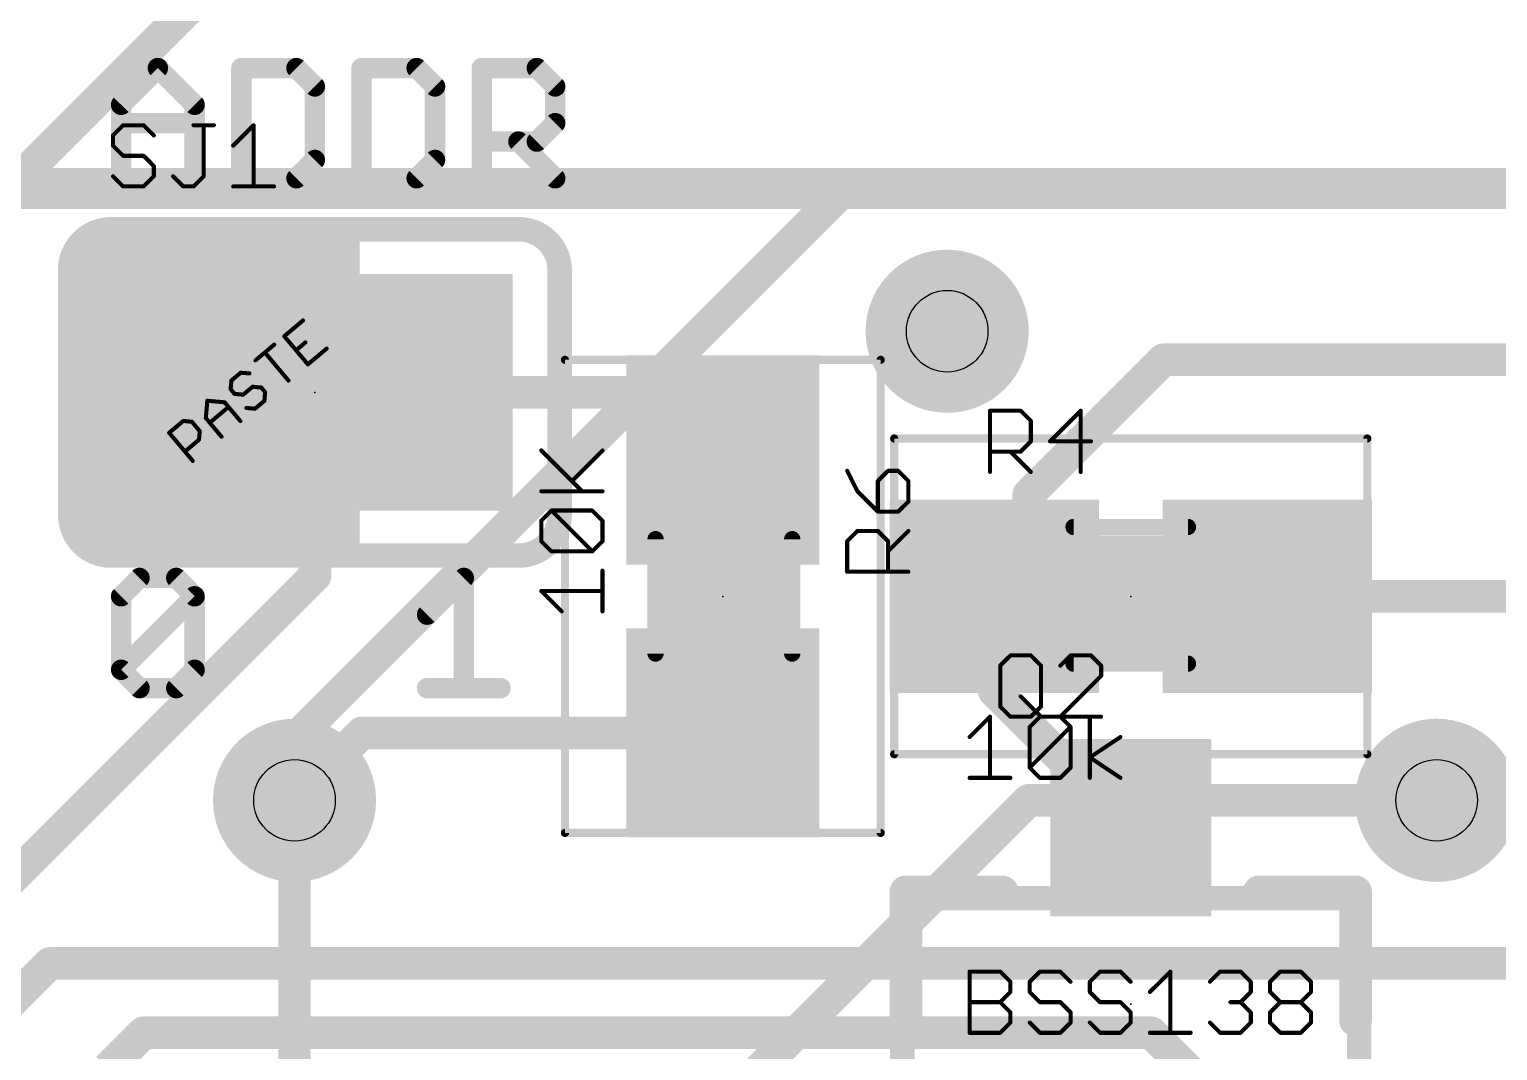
# Model space of a CAD drawing. Extents: x -25 to 82, y -26 to 60.
# Drawn here: x 31.88 to 41.02, y 6.06 to 12.42 of the extents above; entities that cross this region are included whole.
import ezdxf

# ---------------------------------------------------------------- set-up
doc = ezdxf.new("R2010")
doc.units = 0
for name, color, linetype in [('1', 12, 'CONTINUOUS'), ('16', 132, 'CONTINUOUS'), ('18', 110, 'CONTINUOUS'), ('21', 53, 'CONTINUOUS'), ('23', 53, 'CONTINUOUS'), ('25', 253, 'CONTINUOUS'), ('27', 253, 'CONTINUOUS'), ('29', 253, 'CONTINUOUS'), ('31', 253, 'CONTINUOUS'), ('35', 253, 'CONTINUOUS'), ('39', 12, 'CONTINUOUS'), ('44', 253, 'CONTINUOUS'), ('51', 53, 'CONTINUOUS')]:
    doc.layers.add(name, color=color, linetype=linetype)

# ---------------------------------------------------------------- blocks, each defined once
blk = doc.blocks.new('RECT')
blk.add_solid([(-0.5, -0.5), (0.5, -0.5), (-0.5, 0.5), (0.5, 0.5)])
blk = doc.blocks.new('ROUNDV')
at = {"const_width": 0.5}
blk.add_lwpolyline([(0, -0.25, 1), (0, 0.25, 1), (0, -0.25)], format="xyb", dxfattribs=at)

msp = doc.modelspace()

# ---------------------------------------------------------------- linework, layer by layer
at = {"layer": '1'}
for points, const_width in [([(31.115, 10.795), (36.83, 16.51)], 0.2032), ([(53.34, 11.43), (0, 11.43)], 0.254), ([(38.1, 9.525), (38.9382, 10.3632)], 0.2032), ([(42.1386, 10.3632), (38.9382, 10.3632)], 0.2032), ([(32.8422, 10.16), (33.655, 10.16)], 0.2032), ([(33.655, 9.017), (33.655, 10.16)], 0.2032), ([(34.4678, 10.16), (35.775, 10.16)], 0.2032), ([(35.775, 10.16), (36.195, 9.74)], 0.2032), ([(38.1, 9.105), (38.1, 9.525)], 0.2032), ([(38.1, 9.105), (37.885, 8.89)], 0.2032), ([(31.388, 6.75), (33.655, 9.017)], 0.2032), ([(37.885, 8.89), (37.885, 8.3)], 0.2032), ([(39.585, 8.89), (41.695, 8.89)], 0.2032), ([(37.885, 8.3), (38.735, 7.45)], 0.2032), ([(33.948, 8.04), (33.528, 7.62)], 0.2032), ([(36.195, 8.04), (33.948, 8.04)], 0.2032), ([(38.905, 7.62), (38.735, 7.45)], 0.2032), ([(40.64, 7.62), (38.905, 7.62)], 0.2032), ([(31.75, 6.35), (32.004, 6.604)], 0.2032), ([(32.004, 6.604), (42.241, 6.604)], 0.2032), ([(32.366, 5.95), (32.5882, 6.1722)], 0.2032), ([(32.5882, 6.1722), (38.8628, 6.1722)], 0.2032), ([(38.8628, 6.1722), (39.685, 5.35)], 0.2032)]:
    msp.add_lwpolyline(points, dxfattribs=dict(at, const_width=const_width))
at = {"layer": '1', "const_width": 0.1016}
for points in [[(38.9382, 10.414, 1), (38.9382, 10.3124)], [(38.9741, 10.3273, 1), (38.9023, 10.3991)], [(32.8422, 10.2108, 1), (32.8422, 10.1092)], [(33.7058, 10.16, 1), (33.6042, 10.16)], [(33.655, 10.1092, 1), (33.655, 10.2108)], [(34.4678, 10.2108, 1), (34.4678, 10.1092)], [(35.8109, 10.1959, 1), (35.7391, 10.1241)], [(35.775, 10.1092, 1), (35.775, 10.2108)], [(36.1591, 9.7041, 1), (36.2309, 9.7759)], [(38.1508, 9.525, 1), (38.0492, 9.525)], [(38.0641, 9.5609, 1), (38.1359, 9.4891)], [(38.0492, 9.105, 1), (38.1508, 9.105)], [(38.1359, 9.0691, 1), (38.0641, 9.1409)], [(33.6042, 9.017, 1), (33.7058, 9.017)], [(33.6909, 8.9811, 1), (33.6191, 9.0529)], [(37.9358, 8.89, 1), (37.8342, 8.89)], [(37.8491, 8.9259, 1), (37.9209, 8.8541)], [(39.585, 8.9408, 1), (39.585, 8.8392)], [(37.9209, 8.3359, 1), (37.8491, 8.2641)], [(37.8342, 8.3, 1), (37.9358, 8.3)], [(33.948, 8.0908, 1), (33.948, 7.9892)], [(33.9839, 8.0041, 1), (33.9121, 8.0759)], [(36.195, 7.9892, 1), (36.195, 8.0908)], [(33.4921, 7.6559, 1), (33.5639, 7.5841)], [(38.905, 7.6708, 1), (38.905, 7.5692)], [(38.9409, 7.5841, 1), (38.8691, 7.6559)], [(40.64, 7.5692, 1), (40.64, 7.6708)], [(38.6991, 7.4859, 1), (38.7709, 7.4141)], [(38.6991, 7.4141, 1), (38.7709, 7.4859)], [(32.004, 6.6548, 1), (32.004, 6.5532)], [(32.0399, 6.5681, 1), (31.9681, 6.6399)], [(32.5882, 6.223, 1), (32.5882, 6.1214)], [(32.6241, 6.1363, 1), (32.5523, 6.2081)], [(38.8987, 6.2081, 1), (38.8269, 6.1363)], [(38.8628, 6.1214, 1), (38.8628, 6.223)]]:
    msp.add_lwpolyline(points, format="xyb", dxfattribs=at)
at = {"layer": '16'}
for points, const_width in [([(53.34, 11.43), (0, 11.43)], 0.254), ([(33.528, 8.001), (36.957, 11.43)], 0.2032), ([(36.957, 11.43), (45.72, 11.43)], 0.2032), ([(33.528, 7.62), (33.528, 8.001)], 0.2032), ([(38.1, 7.62), (33.02, 2.54)], 0.2032), ([(33.528, 5.08), (33.528, 7.62)], 0.2032), ([(40.64, 7.62), (38.1, 7.62)], 0.2032)]:
    msp.add_lwpolyline(points, dxfattribs=dict(at, const_width=const_width))
at = {"layer": '16', "const_width": 0.1016}
for points in [[(36.957, 11.4808, 1), (36.957, 11.3792)], [(36.9929, 11.3941, 1), (36.9211, 11.4659)], [(33.5788, 8.001, 1), (33.4772, 8.001)], [(33.4921, 8.0369, 1), (33.5639, 7.9651)], [(33.5788, 7.62, 1), (33.4772, 7.62)], [(38.1, 7.6708, 1), (38.1, 7.5692)], [(38.1359, 7.5841, 1), (38.0641, 7.6559)], [(40.64, 7.5692, 1), (40.64, 7.6708)], [(33.4772, 7.62, 1), (33.5788, 7.62)]]:
    msp.add_lwpolyline(points, format="xyb", dxfattribs=at)
at = {"layer": '21'}
for points, const_width in [([(32.4485, 11.9511), (32.6773, 12.1799)], 0.127), ([(32.6773, 12.1799), (32.9061, 11.9511)], 0.127), ([(33.1969, 12.1799), (33.1969, 11.4935)], 0.127), ([(33.5401, 12.1799), (33.1969, 12.1799)], 0.127), ([(33.6545, 12.0655), (33.5401, 12.1799)], 0.127), ([(33.9453, 12.1799), (33.9453, 11.4935)], 0.127), ([(34.2885, 12.1799), (33.9453, 12.1799)], 0.127), ([(34.4029, 12.0655), (34.2885, 12.1799)], 0.127), ([(34.6937, 11.4935), (34.6937, 12.1799)], 0.127), ([(34.6937, 12.1799), (35.0369, 12.1799)], 0.127), ([(35.0369, 12.1799), (35.1513, 12.0655)], 0.127), ([(33.6545, 11.6079), (33.6545, 12.0655)], 0.127), ([(34.4029, 11.6079), (34.4029, 12.0655)], 0.127), ([(35.1513, 12.0655), (35.1513, 11.8367)], 0.127), ([(32.4485, 11.4935), (32.4485, 11.9511)], 0.127), ([(32.9061, 11.9511), (32.9061, 11.4935)], 0.127), ([(32.4485, 11.8367), (32.9061, 11.8367)], 0.127), ([(35.1513, 11.8367), (35.0369, 11.7223)], 0.127), ([(35.0369, 11.7223), (34.6937, 11.7223)], 0.127), ([(34.9225, 11.7223), (35.1513, 11.4935)], 0.127), ([(33.5401, 11.4935), (33.6545, 11.6079)], 0.127), ([(34.2885, 11.4935), (34.4029, 11.6079)], 0.127), ([(33.1969, 11.4935), (33.5401, 11.4935)], 0.127), ([(33.9453, 11.4935), (34.2885, 11.4935)], 0.127), ([(32.385, 11.176), (34.925, 11.176)], 0.1524), ([(32.131, 9.398), (32.131, 10.922)], 0.1524), ([(35.179, 9.398), (35.179, 10.922)], 0.1524), ([(34.925, 9.144), (32.385, 9.144)], 0.1524), ([(32.4485, 8.8905), (32.5629, 9.0049)], 0.127), ([(32.5629, 9.0049), (32.7917, 9.0049)], 0.127), ([(32.7917, 9.0049), (32.9061, 8.8905)], 0.127), ([(34.3535, 8.7761), (34.5823, 9.0049)], 0.127), ([(34.5823, 9.0049), (34.5823, 8.3185)], 0.127), ([(32.4485, 8.4329), (32.4485, 8.8905)], 0.127), ([(32.4485, 8.4329), (32.9061, 8.8905)], 0.127), ([(32.9061, 8.8905), (32.9061, 8.4329)], 0.127), ([(32.5629, 8.3185), (32.4485, 8.4329)], 0.127), ([(32.9061, 8.4329), (32.7917, 8.3185)], 0.127), ([(32.7917, 8.3185), (32.5629, 8.3185)], 0.127), ([(34.3535, 8.3185), (34.8111, 8.3185)], 0.127), ([(37.935, 7.05), (37.335, 7.05)], 0.2032), ([(37.335, 7.05), (37.335, 6.25)], 0.2032), ([(39.535, 7.05), (40.135, 7.05)], 0.2032), ([(40.135, 7.05), (40.135, 6.25)], 0.2032)]:
    msp.add_lwpolyline(points, dxfattribs=dict(at, const_width=const_width))
for points, const_width in [([(32.6997, 12.2023, 1), (32.6548, 12.1574)], 0.0635), ([(32.6997, 12.1574, 1), (32.6548, 12.2023)], 0.0635), ([(33.2287, 12.1799, 1), (33.1652, 12.1799)], 0.0635), ([(33.1969, 12.2116, 1), (33.1969, 12.1481)], 0.0635), ([(33.5626, 12.2023, 1), (33.5177, 12.1574)], 0.0635), ([(33.5401, 12.1481, 1), (33.5401, 12.2116)], 0.0635), ([(33.9453, 12.2116, 1), (33.9453, 12.1481)], 0.0635), ([(33.9771, 12.1799, 1), (33.9136, 12.1799)], 0.0635), ([(34.311, 12.2023, 1), (34.2661, 12.1574)], 0.0635), ([(34.2885, 12.1481, 1), (34.2885, 12.2116)], 0.0635), ([(34.7255, 12.1799, 1), (34.662, 12.1799)], 0.0635), ([(34.6937, 12.2116, 1), (34.6937, 12.1481)], 0.0635), ([(35.0594, 12.2023, 1), (35.0145, 12.1574)], 0.0635), ([(35.0369, 12.1481, 1), (35.0369, 12.2116)], 0.0635), ([(33.6863, 12.0655, 1), (33.6228, 12.0655)], 0.0635), ([(33.6321, 12.043, 1), (33.677, 12.0879)], 0.0635), ([(34.4347, 12.0655, 1), (34.3712, 12.0655)], 0.0635), ([(34.3805, 12.043, 1), (34.4254, 12.0879)], 0.0635), ([(35.1831, 12.0655, 1), (35.1196, 12.0655)], 0.0635), ([(35.1289, 12.043, 1), (35.1738, 12.0879)], 0.0635), ([(32.4803, 11.9511, 1), (32.4168, 11.9511)], 0.0635), ([(32.426, 11.9735, 1), (32.471, 11.9286)], 0.0635), ([(32.9378, 11.9511, 1), (32.8743, 11.9511)], 0.0635), ([(32.8836, 11.9286, 1), (32.9285, 11.9735)], 0.0635), ([(32.4485, 11.8684, 1), (32.4485, 11.8049)], 0.0635), ([(32.9061, 11.8049, 1), (32.9061, 11.8684)], 0.0635), ([(35.1738, 11.8142, 1), (35.1289, 11.8591)], 0.0635), ([(35.1196, 11.8367, 1), (35.1831, 11.8367)], 0.0635), ([(34.6937, 11.754, 1), (34.6937, 11.6905)], 0.0635), ([(34.945, 11.7447, 1), (34.9001, 11.6998)], 0.0635), ([(35.0145, 11.7447, 1), (35.0594, 11.6998)], 0.0635), ([(35.0369, 11.6905, 1), (35.0369, 11.754)], 0.0635), ([(33.6228, 11.6079, 1), (33.6863, 11.6079)], 0.0635), ([(33.677, 11.5854, 1), (33.6321, 11.6303)], 0.0635), ([(34.3712, 11.6079, 1), (34.4347, 11.6079)], 0.0635), ([(34.4254, 11.5854, 1), (34.3805, 11.6303)], 0.0635), ([(32.4168, 11.4935, 1), (32.4803, 11.4935)], 0.0635), ([(32.8743, 11.4935, 1), (32.9378, 11.4935)], 0.0635), ([(33.1969, 11.5253, 1), (33.1969, 11.4618)], 0.0635), ([(33.1652, 11.4935, 1), (33.2287, 11.4935)], 0.0635), ([(33.5177, 11.516, 1), (33.5626, 11.471)], 0.0635), ([(33.5401, 11.4618, 1), (33.5401, 11.5253)], 0.0635), ([(33.9453, 11.5253, 1), (33.9453, 11.4618)], 0.0635), ([(33.9136, 11.4935, 1), (33.9771, 11.4935)], 0.0635), ([(34.2661, 11.516, 1), (34.311, 11.471)], 0.0635), ([(34.2885, 11.4618, 1), (34.2885, 11.5253)], 0.0635), ([(34.662, 11.4935, 1), (34.7255, 11.4935)], 0.0635), ([(35.1289, 11.471, 1), (35.1738, 11.516)], 0.0635), ([(32.385, 11.176, 0.4142), (32.131, 10.922)], 0.1524), ([(32.385, 11.2141, 1), (32.385, 11.1379)], 0.0762), ([(32.385, 11.1379, 1), (32.385, 11.2141)], 0.0762), ([(35.179, 10.922, 0.4142), (34.925, 11.176)], 0.1524), ([(34.925, 11.2141, 1), (34.925, 11.1379)], 0.0762), ([(34.925, 11.1379, 1), (34.925, 11.2141)], 0.0762), ([(32.1691, 10.922, 1), (32.0929, 10.922)], 0.0762), ([(35.2171, 10.922, 1), (35.1409, 10.922)], 0.0762), ([(32.0929, 10.922, 1), (32.1691, 10.922)], 0.0762), ([(35.1409, 10.922, 1), (35.2171, 10.922)], 0.0762), ([(32.131, 9.398, 0.4142), (32.385, 9.144)], 0.1524), ([(32.1691, 9.398, 1), (32.0929, 9.398)], 0.0762), ([(32.0929, 9.398, 1), (32.1691, 9.398)], 0.0762), ([(34.925, 9.144, 0.4142), (35.179, 9.398)], 0.1524), ([(35.2171, 9.398, 1), (35.1409, 9.398)], 0.0762), ([(35.1409, 9.398, 1), (35.2171, 9.398)], 0.0762), ([(32.385, 9.1821, 1), (32.385, 9.1059)], 0.0762), ([(32.385, 9.1059, 1), (32.385, 9.1821)], 0.0762), ([(34.925, 9.1821, 1), (34.925, 9.1059)], 0.0762), ([(34.925, 9.1059, 1), (34.925, 9.1821)], 0.0762), ([(32.5629, 9.0366, 1), (32.5629, 8.9731)], 0.0635), ([(32.5853, 8.9824, 1), (32.5404, 9.0273)], 0.0635), ([(32.8141, 9.0273, 1), (32.7692, 8.9824)], 0.0635), ([(32.7917, 8.9731, 1), (32.7917, 9.0366)], 0.0635), ([(34.614, 9.0049, 1), (34.5505, 9.0049)], 0.0635), ([(34.6047, 8.9824, 1), (34.5598, 9.0273)], 0.0635), ([(32.4803, 8.8905, 1), (32.4168, 8.8905)], 0.0635), ([(32.426, 8.9129, 1), (32.471, 8.868)], 0.0635), ([(32.9378, 8.8905, 1), (32.8743, 8.8905)], 0.0635), ([(32.9285, 8.868, 1), (32.8836, 8.9129)], 0.0635), ([(32.8836, 8.868, 1), (32.9285, 8.9129)], 0.0635), ([(34.331, 8.7985, 1), (34.376, 8.7536)], 0.0635), ([(32.471, 8.4553, 1), (32.426, 8.4104)], 0.0635), ([(32.426, 8.4553, 1), (32.471, 8.4104)], 0.0635), ([(32.4168, 8.4329, 1), (32.4803, 8.4329)], 0.0635), ([(32.8743, 8.4329, 1), (32.9378, 8.4329)], 0.0635), ([(32.9285, 8.4104, 1), (32.8836, 8.4553)], 0.0635), ([(32.5629, 8.3503, 1), (32.5629, 8.2867)], 0.0635), ([(32.5404, 8.296, 1), (32.5853, 8.341)], 0.0635), ([(32.7692, 8.341, 1), (32.8141, 8.296)], 0.0635), ([(32.7917, 8.2867, 1), (32.7917, 8.3503)], 0.0635), ([(34.3535, 8.3503, 1), (34.3535, 8.2867)], 0.0635), ([(34.5505, 8.3185, 1), (34.614, 8.3185)], 0.0635), ([(34.8111, 8.2867, 1), (34.8111, 8.3503)], 0.0635), ([(37.335, 7.1008, 1), (37.335, 6.9992)], 0.1016), ([(37.3858, 7.05, 1), (37.2842, 7.05)], 0.1016), ([(37.935, 6.9992, 1), (37.935, 7.1008)], 0.1016), ([(39.535, 7.1008, 1), (39.535, 6.9992)], 0.1016), ([(40.1858, 7.05, 1), (40.0842, 7.05)], 0.1016), ([(40.135, 6.9992, 1), (40.135, 7.1008)], 0.1016), ([(37.2842, 6.25, 1), (37.3858, 6.25)], 0.1016), ([(40.0842, 6.25, 1), (40.1858, 6.25)], 0.1016)]:
    msp.add_lwpolyline(points, format="xyb", dxfattribs=dict(at, const_width=const_width))
at = {"layer": '23'}
for p in [(33.655, 10.16), (36.195, 8.89), (38.735, 8.89), (38.735, 6.35)]:
    msp.add_point(p, dxfattribs=at)
at = {"layer": '25', "const_width": 0.0254}
for points in [[(32.4613, 11.824), (32.3977, 11.7605)], [(32.5884, 11.824), (32.4613, 11.824)], [(32.6519, 11.7605), (32.5884, 11.824)], [(32.899, 11.824), (33.0261, 11.824)], [(32.9626, 11.5063), (32.9626, 11.824)], [(33.1461, 11.6969), (33.2732, 11.824)], [(33.2732, 11.824), (33.2732, 11.4427)], [(32.3977, 11.7605), (32.3977, 11.6969)], [(32.3977, 11.6969), (32.4613, 11.6334)], [(32.4613, 11.6334), (32.5884, 11.6334)], [(32.5884, 11.6334), (32.6519, 11.5698)], [(32.6519, 11.5698), (32.6519, 11.5063)], [(32.4613, 11.4427), (32.3977, 11.5063)], [(32.5884, 11.4427), (32.4613, 11.4427)], [(32.6519, 11.5063), (32.5884, 11.4427)], [(32.7719, 11.5063), (32.8355, 11.4427)], [(32.8355, 11.4427), (32.899, 11.4427)], [(32.899, 11.4427), (32.9626, 11.5063)], [(33.1461, 11.4427), (33.4003, 11.4427)], [(37.8587, 9.6647), (37.8587, 10.046)], [(37.8587, 10.046), (38.0494, 10.046)], [(38.0494, 10.046), (38.1129, 9.9825)], [(38.4236, 10.046), (38.2329, 9.8554)], [(38.4236, 9.6647), (38.4236, 10.046)], [(38.1129, 9.9825), (38.1129, 9.8554)], [(38.0494, 9.7918), (37.8587, 9.7918)], [(37.9858, 9.7918), (38.1129, 9.6647)], [(38.1129, 9.8554), (38.0494, 9.7918)], [(38.2329, 9.8554), (38.4871, 9.8554)], [(36.9694, 9.6717), (37.0329, 9.5446)], [(37.2236, 9.6717), (37.16, 9.6082)], [(37.16, 9.6082), (37.16, 9.4175)], [(37.2871, 9.6717), (37.2236, 9.6717)], [(37.3507, 9.6082), (37.2871, 9.6717)], [(37.3507, 9.481), (37.3507, 9.6082)], [(37.0329, 9.5446), (37.16, 9.4175)], [(37.16, 9.4175), (37.2871, 9.4175)], [(37.2871, 9.4175), (37.3507, 9.481)], [(36.9694, 9.2339), (37.0329, 9.2975)], [(36.9694, 9.0433), (36.9694, 9.2339)], [(37.0329, 9.2975), (37.16, 9.2975)], [(37.16, 9.2975), (37.2236, 9.2339)], [(37.2236, 9.1704), (37.3507, 9.2975)], [(37.2236, 9.2339), (37.2236, 9.0433)], [(37.3507, 9.0433), (36.9694, 9.0433)], [(37.9222, 8.4585), (37.9858, 8.522)], [(37.9858, 8.522), (38.1129, 8.522)], [(38.1129, 8.522), (38.1764, 8.4585)], [(38.36, 8.522), (38.2964, 8.4585)], [(38.4871, 8.522), (38.36, 8.522)], [(38.5506, 8.4585), (38.4871, 8.522)], [(37.9222, 8.2043), (37.9222, 8.4585)], [(38.1764, 8.4585), (38.1764, 8.2043)], [(38.5506, 8.3949), (38.5506, 8.4585)], [(38.2964, 8.1407), (38.5506, 8.3949)], [(38.0493, 8.2678), (38.1764, 8.1407)], [(37.9858, 8.1407), (37.9222, 8.2043)], [(38.1129, 8.1407), (37.9858, 8.1407)], [(38.1764, 8.2043), (38.1129, 8.1407)], [(38.5506, 8.1407), (38.2964, 8.1407)]]:
    msp.add_lwpolyline(points, dxfattribs=at)
at = {"layer": '25', "const_width": 0.0127}
for points in [[(32.4613, 11.8304, 1), (32.4613, 11.8177)], [(32.4657, 11.8195, 1), (32.4568, 11.8285)], [(32.5929, 11.8285, 1), (32.5839, 11.8195)], [(32.5884, 11.8177, 1), (32.5884, 11.8304)], [(32.899, 11.8304, 1), (32.899, 11.8177)], [(32.9689, 11.824, 1), (32.9562, 11.824)], [(33.0261, 11.8177, 1), (33.0261, 11.8304)], [(33.2796, 11.824, 1), (33.2669, 11.824)], [(33.2777, 11.8195, 1), (33.2687, 11.8285)], [(32.404, 11.7605, 1), (32.3914, 11.7605)], [(32.3932, 11.765, 1), (32.4022, 11.756)], [(32.4022, 11.7014, 1), (32.3932, 11.6924)], [(32.3914, 11.6969, 1), (32.404, 11.6969)], [(32.6474, 11.756, 1), (32.6564, 11.765)], [(33.1416, 11.7014, 1), (33.1506, 11.6924)], [(32.4613, 11.6397, 1), (32.4613, 11.627)], [(32.4568, 11.6289, 1), (32.4657, 11.6379)], [(32.5929, 11.6379, 1), (32.5839, 11.6289)], [(32.5884, 11.627, 1), (32.5884, 11.6397)], [(32.6583, 11.5698, 1), (32.6456, 11.5698)], [(32.6474, 11.5653, 1), (32.6564, 11.5743)], [(32.4022, 11.5107, 1), (32.3932, 11.5018)], [(32.4613, 11.449, 1), (32.4613, 11.4364)], [(32.4568, 11.4382, 1), (32.4657, 11.4472)], [(32.5839, 11.4472, 1), (32.5929, 11.4382)], [(32.5884, 11.4364, 1), (32.5884, 11.449)], [(32.6456, 11.5063, 1), (32.6583, 11.5063)], [(32.6564, 11.5018, 1), (32.6474, 11.5107)], [(32.7764, 11.5107, 1), (32.7674, 11.5018)], [(32.8355, 11.449, 1), (32.8355, 11.4364)], [(32.831, 11.4382, 1), (32.8399, 11.4472)], [(32.8945, 11.4472, 1), (32.9035, 11.4382)], [(32.899, 11.4364, 1), (32.899, 11.449)], [(32.9562, 11.5063, 1), (32.9689, 11.5063)], [(32.9671, 11.5018, 1), (32.9581, 11.5107)], [(33.1461, 11.449, 1), (33.1461, 11.4364)], [(33.2669, 11.4427, 1), (33.2796, 11.4427)], [(33.4003, 11.4364, 1), (33.4003, 11.449)], [(37.8587, 10.0524, 1), (37.8587, 10.0397)], [(37.865, 10.046, 1), (37.8524, 10.046)], [(38.0539, 10.0505, 1), (38.0449, 10.0415)], [(38.0494, 10.0397, 1), (38.0494, 10.0524)], [(38.4299, 10.046, 1), (38.4172, 10.046)], [(38.4281, 10.0415, 1), (38.4191, 10.0505)], [(38.1193, 9.9825, 1), (38.1066, 9.9825)], [(38.1084, 9.978, 1), (38.1174, 9.987)], [(37.8587, 9.7982, 1), (37.8587, 9.7855)], [(37.9903, 9.7963, 1), (37.9813, 9.7873)], [(38.0449, 9.7963, 1), (38.0539, 9.7873)], [(38.0494, 9.7855, 1), (38.0494, 9.7982)], [(38.1066, 9.8554, 1), (38.1193, 9.8554)], [(38.1174, 9.8509, 1), (38.1084, 9.8599)], [(38.2329, 9.8617, 1), (38.2329, 9.849)], [(38.2284, 9.8599, 1), (38.2374, 9.8509)], [(38.4871, 9.849, 1), (38.4871, 9.8617)], [(36.9751, 9.6745, 1), (36.9637, 9.6689)], [(37.1555, 9.6126, 1), (37.1645, 9.6037)], [(37.1664, 9.6082, 1), (37.1537, 9.6082)], [(37.2236, 9.6781, 1), (37.2236, 9.6654)], [(37.2281, 9.6672, 1), (37.2191, 9.6762)], [(37.2916, 9.6762, 1), (37.2827, 9.6672)], [(37.2871, 9.6654, 1), (37.2871, 9.6781)], [(37.3571, 9.6082, 1), (37.3444, 9.6082)], [(37.3462, 9.6037, 1), (37.3552, 9.6126)], [(37.8524, 9.6647, 1), (37.865, 9.6647)], [(38.1084, 9.6602, 1), (38.1174, 9.6692)], [(38.4172, 9.6647, 1), (38.4299, 9.6647)], [(37.0374, 9.5491, 1), (37.0284, 9.5401)], [(37.0273, 9.5418, 1), (37.0386, 9.5474)], [(37.16, 9.4238, 1), (37.16, 9.4111)], [(37.1537, 9.4175, 1), (37.1664, 9.4175)], [(37.1555, 9.413, 1), (37.1645, 9.422)], [(37.2827, 9.422, 1), (37.2916, 9.413)], [(37.2871, 9.4111, 1), (37.2871, 9.4238)], [(37.3444, 9.481, 1), (37.3571, 9.481)], [(37.3552, 9.4766, 1), (37.3462, 9.4855)], [(36.9757, 9.2339, 1), (36.963, 9.2339)], [(36.9649, 9.2384, 1), (36.9739, 9.2295)], [(37.0329, 9.3039, 1), (37.0329, 9.2912)], [(37.0374, 9.293, 1), (37.0284, 9.302)], [(37.1645, 9.302, 1), (37.1555, 9.293)], [(37.16, 9.2912, 1), (37.16, 9.3039)], [(37.2299, 9.2339, 1), (37.2172, 9.2339)], [(37.2191, 9.2295, 1), (37.2281, 9.2384)], [(37.3552, 9.293, 1), (37.3462, 9.302)], [(37.2191, 9.1749, 1), (37.2281, 9.1659)], [(36.9694, 9.0496, 1), (36.9694, 9.0369)], [(37.3507, 9.0369, 1), (37.3507, 9.0496)], [(36.963, 9.0433, 1), (36.9757, 9.0433)], [(37.2172, 9.0433, 1), (37.2299, 9.0433)], [(37.9858, 8.5284, 1), (37.9858, 8.5157)], [(37.9902, 8.5175, 1), (37.9813, 8.5265)], [(38.1174, 8.5265, 1), (38.1084, 8.5175)], [(38.1129, 8.5157, 1), (38.1129, 8.5284)], [(38.36, 8.5284, 1), (38.36, 8.5157)], [(38.3644, 8.5175, 1), (38.3555, 8.5265)], [(38.4916, 8.5265, 1), (38.4826, 8.5175)], [(38.4871, 8.5157, 1), (38.4871, 8.5284)], [(37.9177, 8.463, 1), (37.9267, 8.454)], [(37.9286, 8.4585, 1), (37.9159, 8.4585)], [(38.1828, 8.4585, 1), (38.1701, 8.4585)], [(38.1719, 8.454, 1), (38.1809, 8.463)], [(38.2919, 8.463, 1), (38.3009, 8.454)], [(38.557, 8.4585, 1), (38.5443, 8.4585)], [(38.5461, 8.454, 1), (38.5551, 8.463)], [(38.5443, 8.3949, 1), (38.557, 8.3949)], [(38.5551, 8.3904, 1), (38.5461, 8.3994)], [(38.0538, 8.2723, 1), (38.0448, 8.2633)], [(37.9267, 8.2087, 1), (37.9177, 8.1998)], [(37.9159, 8.2043, 1), (37.9286, 8.2043)], [(37.9858, 8.1471, 1), (37.9858, 8.1344)], [(37.9813, 8.1362, 1), (37.9902, 8.1452)], [(38.1084, 8.1452, 1), (38.1174, 8.1362)], [(38.1129, 8.1344, 1), (38.1129, 8.1471)], [(38.1701, 8.2043, 1), (38.1828, 8.2043)], [(38.1809, 8.1998, 1), (38.1719, 8.2087)], [(38.1719, 8.1362, 1), (38.1809, 8.1452)], [(38.2964, 8.1471, 1), (38.2964, 8.1344)], [(38.2919, 8.1452, 1), (38.3009, 8.1362)], [(38.5506, 8.1344, 1), (38.5506, 8.1471)]]:
    msp.add_lwpolyline(points, format="xyb", dxfattribs=at)
at = {"layer": '27', "const_width": 0.0254}
for points in [[(35.3186, 9.5445), (35.0644, 9.7987)], [(35.255, 9.608), (35.4457, 9.7987)], [(35.0644, 9.5445), (35.4457, 9.5445)], [(35.0644, 9.3609), (35.1279, 9.4245)], [(35.1279, 9.4245), (35.3821, 9.4245)], [(35.3821, 9.1703), (35.1279, 9.4245)], [(35.3821, 9.4245), (35.4457, 9.3609)], [(35.0644, 9.2338), (35.0644, 9.3609)], [(35.4457, 9.3609), (35.4457, 9.2338)], [(35.1279, 9.1703), (35.0644, 9.2338)], [(35.4457, 9.2338), (35.3821, 9.1703)], [(35.3821, 9.1703), (35.1279, 9.1703)], [(35.4457, 8.7961), (35.4457, 9.0503)], [(35.1915, 8.7961), (35.0644, 8.9232)], [(35.0644, 8.9232), (35.4457, 8.9232)], [(37.7317, 8.0139), (37.8588, 8.141)], [(37.8588, 8.141), (37.8588, 7.7597)], [(38.1059, 8.0775), (38.1695, 8.141)], [(38.1695, 8.141), (38.2966, 8.141)], [(38.2966, 8.141), (38.3601, 8.0775)], [(38.4801, 7.7597), (38.4801, 8.141)], [(38.1059, 7.8233), (38.1059, 8.0775)], [(38.1059, 7.8233), (38.3601, 8.0775)], [(38.3601, 8.0775), (38.3601, 7.8233)], [(38.4801, 7.8868), (38.6708, 8.0139)], [(38.6708, 7.7597), (38.4801, 7.8868)], [(37.7317, 7.7597), (37.9859, 7.7597)], [(38.1695, 7.7597), (38.1059, 7.8233)], [(38.2966, 7.7597), (38.1695, 7.7597)], [(38.3601, 7.8233), (38.2966, 7.7597)], [(37.7317, 6.1722), (37.7317, 6.5535)], [(37.7317, 6.5535), (37.9224, 6.5535)], [(37.9224, 6.5535), (37.9859, 6.49)], [(37.9859, 6.49), (37.9859, 6.4264)], [(38.1695, 6.5535), (38.1059, 6.49)], [(38.1059, 6.49), (38.1059, 6.4264)], [(38.2966, 6.5535), (38.1695, 6.5535)], [(38.3601, 6.49), (38.2966, 6.5535)], [(38.5437, 6.5535), (38.4801, 6.49)], [(38.4801, 6.49), (38.4801, 6.4264)], [(38.6708, 6.5535), (38.5437, 6.5535)], [(38.7343, 6.49), (38.6708, 6.5535)], [(38.8543, 6.4264), (38.9814, 6.5535)], [(38.9814, 6.5535), (38.9814, 6.1722)], [(39.2285, 6.49), (39.2921, 6.5535)], [(39.2921, 6.5535), (39.4192, 6.5535)], [(39.4192, 6.5535), (39.4827, 6.49)], [(39.4827, 6.49), (39.4827, 6.4264)], [(39.6027, 6.49), (39.6663, 6.5535)], [(39.6027, 6.4264), (39.6027, 6.49)], [(39.6663, 6.5535), (39.7934, 6.5535)], [(39.7934, 6.5535), (39.8569, 6.49)], [(39.8569, 6.49), (39.8569, 6.4264)], [(37.9859, 6.4264), (37.9224, 6.3629)], [(38.1059, 6.4264), (38.1695, 6.3629)], [(38.4801, 6.4264), (38.5437, 6.3629)], [(39.4827, 6.4264), (39.4192, 6.3629)], [(39.6663, 6.3629), (39.6027, 6.4264)], [(39.8569, 6.4264), (39.7934, 6.3629)], [(37.7317, 6.3629), (37.9224, 6.3629)], [(37.9224, 6.3629), (37.9859, 6.2993)], [(37.9859, 6.2993), (37.9859, 6.2358)], [(38.1695, 6.3629), (38.2966, 6.3629)], [(38.2966, 6.3629), (38.3601, 6.2993)], [(38.3601, 6.2993), (38.3601, 6.2358)], [(38.5437, 6.3629), (38.6708, 6.3629)], [(38.6708, 6.3629), (38.7343, 6.2993)], [(38.7343, 6.2993), (38.7343, 6.2358)], [(39.4192, 6.3629), (39.3556, 6.3629)], [(39.4192, 6.3629), (39.4827, 6.2993)], [(39.4827, 6.2993), (39.4827, 6.2358)], [(39.6027, 6.2993), (39.6663, 6.3629)], [(39.6027, 6.2358), (39.6027, 6.2993)], [(39.6663, 6.3629), (39.7934, 6.3629)], [(39.7934, 6.3629), (39.8569, 6.2993)], [(39.8569, 6.2993), (39.8569, 6.2358)], [(37.9859, 6.2358), (37.9224, 6.1722)], [(38.1695, 6.1722), (38.1059, 6.2358)], [(38.3601, 6.2358), (38.2966, 6.1722)], [(38.5437, 6.1722), (38.4801, 6.2358)], [(38.7343, 6.2358), (38.6708, 6.1722)], [(39.2921, 6.1722), (39.2285, 6.2358)], [(39.4827, 6.2358), (39.4192, 6.1722)], [(39.6663, 6.1722), (39.6027, 6.2358)], [(39.8569, 6.2358), (39.7934, 6.1722)], [(37.9224, 6.1722), (37.7317, 6.1722)], [(38.2966, 6.1722), (38.1695, 6.1722)], [(38.6708, 6.1722), (38.5437, 6.1722)], [(38.8543, 6.1722), (39.1085, 6.1722)], [(39.4192, 6.1722), (39.2921, 6.1722)], [(39.7934, 6.1722), (39.6663, 6.1722)]]:
    msp.add_lwpolyline(points, dxfattribs=at)
at = {"layer": '27', "const_width": 0.0127}
for points in [[(35.0689, 9.8032, 1), (35.0599, 9.7942)], [(35.4502, 9.7942, 1), (35.4412, 9.8032)], [(35.2505, 9.6125, 1), (35.2595, 9.6036)], [(35.0644, 9.5508, 1), (35.0644, 9.5381)], [(35.3141, 9.54, 1), (35.3231, 9.549)], [(35.4457, 9.5381, 1), (35.4457, 9.5508)], [(35.1324, 9.429, 1), (35.1234, 9.42)], [(35.1279, 9.4308, 1), (35.1279, 9.4182)], [(35.1324, 9.42, 1), (35.1234, 9.429)], [(35.3866, 9.429, 1), (35.3777, 9.42)], [(35.3821, 9.4182, 1), (35.3821, 9.4308)], [(35.0707, 9.3609, 1), (35.058, 9.3609)], [(35.0599, 9.3654, 1), (35.0689, 9.3565)], [(35.452, 9.3609, 1), (35.4394, 9.3609)], [(35.4412, 9.3565, 1), (35.4502, 9.3654)], [(35.0689, 9.2383, 1), (35.0599, 9.2293)], [(35.058, 9.2338, 1), (35.0707, 9.2338)], [(35.4394, 9.2338, 1), (35.452, 9.2338)], [(35.4502, 9.2293, 1), (35.4412, 9.2383)], [(35.1279, 9.1766, 1), (35.1279, 9.1639)], [(35.1234, 9.1658, 1), (35.1324, 9.1748)], [(35.3777, 9.1748, 1), (35.3866, 9.1658)], [(35.3777, 9.1658, 1), (35.3866, 9.1748)], [(35.3821, 9.1639, 1), (35.3821, 9.1766)], [(35.452, 9.0503, 1), (35.4394, 9.0503)], [(35.0689, 8.9277, 1), (35.0599, 8.9187)], [(35.0644, 8.9295, 1), (35.0644, 8.9168)], [(35.4457, 8.9168, 1), (35.4457, 8.9295)], [(35.187, 8.7916, 1), (35.196, 8.8006)], [(35.4394, 8.7961, 1), (35.452, 8.7961)], [(37.8652, 8.141, 1), (37.8525, 8.141)], [(37.8633, 8.1365, 1), (37.8543, 8.1455)], [(38.1695, 8.1474, 1), (38.1695, 8.1347)], [(38.1739, 8.1365, 1), (38.165, 8.1455)], [(38.3011, 8.1455, 1), (38.2921, 8.1365)], [(38.2966, 8.1347, 1), (38.2966, 8.1474)], [(38.4865, 8.141, 1), (38.4738, 8.141)], [(38.1014, 8.082, 1), (38.1104, 8.073)], [(38.1123, 8.0775, 1), (38.0996, 8.0775)], [(38.3665, 8.0775, 1), (38.3538, 8.0775)], [(38.3646, 8.073, 1), (38.3556, 8.082)], [(38.3556, 8.073, 1), (38.3646, 8.082)], [(37.7272, 8.0184, 1), (37.7362, 8.0094)], [(38.6743, 8.0086, 1), (38.6673, 8.0192)], [(38.4836, 7.8921, 1), (38.4766, 7.8815)], [(38.4766, 7.8921, 1), (38.4836, 7.8815)], [(37.7317, 7.7661, 1), (37.7317, 7.7534)], [(37.9859, 7.7534, 1), (37.9859, 7.7661)], [(38.1104, 7.8277, 1), (38.1014, 7.8188)], [(38.1014, 7.8277, 1), (38.1104, 7.8188)], [(38.0996, 7.8233, 1), (38.1123, 7.8233)], [(38.1695, 7.7661, 1), (38.1695, 7.7534)], [(38.2966, 7.7534, 1), (38.2966, 7.7661)], [(38.3538, 7.8233, 1), (38.3665, 7.8233)], [(38.3646, 7.8188, 1), (38.3556, 7.8277)], [(38.6673, 7.7544, 1), (38.6743, 7.765)], [(37.8525, 7.7597, 1), (37.8652, 7.7597)], [(38.165, 7.7552, 1), (38.1739, 7.7642)], [(38.2921, 7.7642, 1), (38.3011, 7.7552)], [(38.4738, 7.7597, 1), (38.4865, 7.7597)], [(37.7317, 6.5599, 1), (37.7317, 6.5472)], [(37.7381, 6.5535, 1), (37.7254, 6.5535)], [(37.9269, 6.558, 1), (37.9179, 6.549)], [(37.9224, 6.5472, 1), (37.9224, 6.5599)], [(37.9923, 6.49, 1), (37.9796, 6.49)], [(37.9814, 6.4855, 1), (37.9904, 6.4945)], [(38.1014, 6.4945, 1), (38.1104, 6.4855)], [(38.1123, 6.49, 1), (38.0996, 6.49)], [(38.1695, 6.5599, 1), (38.1695, 6.5472)], [(38.1739, 6.549, 1), (38.165, 6.558)], [(38.3011, 6.558, 1), (38.2921, 6.549)], [(38.2966, 6.5472, 1), (38.2966, 6.5599)], [(38.3556, 6.4855, 1), (38.3646, 6.4945)], [(38.4865, 6.49, 1), (38.4738, 6.49)], [(38.4756, 6.4945, 1), (38.4846, 6.4855)], [(38.5437, 6.5599, 1), (38.5437, 6.5472)], [(38.5482, 6.549, 1), (38.5392, 6.558)], [(38.6753, 6.558, 1), (38.6663, 6.549)], [(38.6708, 6.5472, 1), (38.6708, 6.5599)], [(38.7298, 6.4855, 1), (38.7388, 6.4945)], [(38.9878, 6.5535, 1), (38.9751, 6.5535)], [(38.9859, 6.549, 1), (38.9769, 6.558)], [(39.224, 6.4945, 1), (39.233, 6.4855)], [(39.2921, 6.5599, 1), (39.2921, 6.5472)], [(39.2966, 6.549, 1), (39.2876, 6.558)], [(39.4237, 6.558, 1), (39.4147, 6.549)], [(39.4192, 6.5472, 1), (39.4192, 6.5599)], [(39.4891, 6.49, 1), (39.4764, 6.49)], [(39.4783, 6.4855, 1), (39.4872, 6.4945)], [(39.5982, 6.4945, 1), (39.6072, 6.4855)], [(39.6091, 6.49, 1), (39.5964, 6.49)], [(39.6663, 6.5599, 1), (39.6663, 6.5472)], [(39.6708, 6.549, 1), (39.6618, 6.558)], [(39.7979, 6.558, 1), (39.7889, 6.549)], [(39.7934, 6.5472, 1), (39.7934, 6.5599)], [(39.8633, 6.49, 1), (39.8506, 6.49)], [(39.8525, 6.4855, 1), (39.8614, 6.4945)], [(37.9796, 6.4264, 1), (37.9923, 6.4264)], [(37.9904, 6.4219, 1), (37.9814, 6.4309)], [(38.1104, 6.4309, 1), (38.1014, 6.4219)], [(38.0996, 6.4264, 1), (38.1123, 6.4264)], [(38.4846, 6.4309, 1), (38.4756, 6.4219)], [(38.4738, 6.4264, 1), (38.4865, 6.4264)], [(38.8498, 6.4309, 1), (38.8588, 6.4219)], [(39.4764, 6.4264, 1), (39.4891, 6.4264)], [(39.4872, 6.4219, 1), (39.4783, 6.4309)], [(39.6072, 6.4309, 1), (39.5982, 6.4219)], [(39.5964, 6.4264, 1), (39.6091, 6.4264)], [(39.8506, 6.4264, 1), (39.8633, 6.4264)], [(39.8614, 6.4219, 1), (39.8525, 6.4309)], [(37.7317, 6.3692, 1), (37.7317, 6.3565)], [(37.9269, 6.3674, 1), (37.9179, 6.3584)], [(37.9179, 6.3674, 1), (37.9269, 6.3584)], [(37.9224, 6.3565, 1), (37.9224, 6.3692)], [(37.9923, 6.2993, 1), (37.9796, 6.2993)], [(37.9814, 6.2948, 1), (37.9904, 6.3038)], [(38.1695, 6.3692, 1), (38.1695, 6.3565)], [(38.165, 6.3584, 1), (38.1739, 6.3674)], [(38.3011, 6.3674, 1), (38.2921, 6.3584)], [(38.2966, 6.3565, 1), (38.2966, 6.3692)], [(38.3665, 6.2993, 1), (38.3538, 6.2993)], [(38.3556, 6.2948, 1), (38.3646, 6.3038)], [(38.5437, 6.3692, 1), (38.5437, 6.3565)], [(38.5392, 6.3584, 1), (38.5482, 6.3674)], [(38.6753, 6.3674, 1), (38.6663, 6.3584)], [(38.6708, 6.3565, 1), (38.6708, 6.3692)], [(38.7407, 6.2993, 1), (38.728, 6.2993)], [(38.7298, 6.2948, 1), (38.7388, 6.3038)], [(39.3556, 6.3692, 1), (39.3556, 6.3565)], [(39.4237, 6.3674, 1), (39.4147, 6.3584)], [(39.4147, 6.3674, 1), (39.4237, 6.3584)], [(39.4192, 6.3565, 1), (39.4192, 6.3692)], [(39.4891, 6.2993, 1), (39.4764, 6.2993)], [(39.4783, 6.2948, 1), (39.4872, 6.3038)], [(39.5982, 6.3038, 1), (39.6072, 6.2948)], [(39.6091, 6.2993, 1), (39.5964, 6.2993)], [(39.6663, 6.3692, 1), (39.6663, 6.3565)], [(39.6708, 6.3584, 1), (39.6618, 6.3674)], [(39.6618, 6.3584, 1), (39.6708, 6.3674)], [(39.7979, 6.3674, 1), (39.7889, 6.3584)], [(39.7889, 6.3674, 1), (39.7979, 6.3584)], [(39.7934, 6.3565, 1), (39.7934, 6.3692)], [(39.8633, 6.2993, 1), (39.8506, 6.2993)], [(39.8525, 6.2948, 1), (39.8614, 6.3038)], [(37.9796, 6.2358, 1), (37.9923, 6.2358)], [(37.9904, 6.2313, 1), (37.9814, 6.2402)], [(38.1104, 6.2402, 1), (38.1014, 6.2313)], [(38.3538, 6.2358, 1), (38.3665, 6.2358)], [(38.3646, 6.2313, 1), (38.3556, 6.2402)], [(38.4846, 6.2402, 1), (38.4756, 6.2313)], [(38.728, 6.2358, 1), (38.7407, 6.2358)], [(38.7388, 6.2313, 1), (38.7298, 6.2402)], [(39.233, 6.2402, 1), (39.224, 6.2313)], [(39.4764, 6.2358, 1), (39.4891, 6.2358)], [(39.4872, 6.2313, 1), (39.4783, 6.2402)], [(39.6072, 6.2402, 1), (39.5982, 6.2313)], [(39.5964, 6.2358, 1), (39.6091, 6.2358)], [(39.8506, 6.2358, 1), (39.8633, 6.2358)], [(39.8614, 6.2313, 1), (39.8525, 6.2402)], [(37.7317, 6.1786, 1), (37.7317, 6.1658)], [(37.7254, 6.1722, 1), (37.7381, 6.1722)], [(37.9179, 6.1767, 1), (37.9269, 6.1677)], [(37.9224, 6.1658, 1), (37.9224, 6.1786)], [(38.1695, 6.1786, 1), (38.1695, 6.1658)], [(38.165, 6.1677, 1), (38.1739, 6.1767)], [(38.2921, 6.1767, 1), (38.3011, 6.1677)], [(38.2966, 6.1658, 1), (38.2966, 6.1786)], [(38.5437, 6.1786, 1), (38.5437, 6.1658)], [(38.5392, 6.1677, 1), (38.5482, 6.1767)], [(38.6663, 6.1767, 1), (38.6753, 6.1677)], [(38.6708, 6.1658, 1), (38.6708, 6.1786)], [(38.8543, 6.1786, 1), (38.8543, 6.1658)], [(38.9751, 6.1722, 1), (38.9878, 6.1722)], [(39.1085, 6.1658, 1), (39.1085, 6.1786)], [(39.2921, 6.1786, 1), (39.2921, 6.1658)], [(39.2876, 6.1677, 1), (39.2966, 6.1767)], [(39.4147, 6.1767, 1), (39.4237, 6.1677)], [(39.4192, 6.1658, 1), (39.4192, 6.1786)], [(39.6663, 6.1786, 1), (39.6663, 6.1658)], [(39.6618, 6.1677, 1), (39.6708, 6.1767)], [(39.7889, 6.1767, 1), (39.7979, 6.1677)], [(39.7934, 6.1658, 1), (39.7934, 6.1786)]]:
    msp.add_lwpolyline(points, format="xyb", dxfattribs=at)
at = {"layer": '39', "const_width": 0.0508}
for points in [[(35.212, 7.417), (35.212, 10.363)], [(35.212, 10.363), (37.178, 10.363)], [(37.178, 10.363), (37.178, 7.417)], [(37.262, 9.873), (40.208, 9.873)], [(37.262, 7.907), (37.262, 9.873)], [(40.208, 9.873), (40.208, 7.907)], [(40.208, 7.907), (37.262, 7.907)], [(37.178, 7.417), (35.212, 7.417)]]:
    msp.add_lwpolyline(points, dxfattribs=at)
at = {"layer": '39', "const_width": 0.0254}
for points in [[(35.2247, 10.363, 1), (35.1993, 10.363)], [(35.212, 10.3757, 1), (35.212, 10.3503)], [(37.1907, 10.363, 1), (37.1653, 10.363)], [(37.178, 10.3503, 1), (37.178, 10.3757)], [(37.262, 9.8857, 1), (37.262, 9.8603)], [(37.2747, 9.873, 1), (37.2493, 9.873)], [(40.2207, 9.873, 1), (40.1953, 9.873)], [(40.208, 9.8603, 1), (40.208, 9.8857)], [(37.262, 7.9197, 1), (37.262, 7.8943)], [(37.2493, 7.907, 1), (37.2747, 7.907)], [(40.1953, 7.907, 1), (40.2207, 7.907)], [(40.208, 7.8943, 1), (40.208, 7.9197)], [(35.212, 7.4297, 1), (35.212, 7.4043)], [(35.1993, 7.417, 1), (35.2247, 7.417)], [(37.1653, 7.417, 1), (37.1907, 7.417)], [(37.178, 7.4043, 1), (37.178, 7.4297)]]:
    msp.add_lwpolyline(points, format="xyb", dxfattribs=at)
at = {"layer": '44'}
for centre in [(37.592, 10.541), (33.528, 7.62), (40.64, 7.62)]:
    msp.add_circle(centre, 0.254, dxfattribs=at)
at = {"layer": '51'}
for points, const_width in [([(32.639, 10.6998, 1), (32.639, 10.6363)], 0.0635), ([(32.6708, 10.668, 1), (32.6073, 10.668)], 0.0635), ([(33.8773, 10.668, 1), (33.8137, 10.668)], 0.0635), ([(33.8455, 10.6363, 1), (33.8455, 10.6998)], 0.0635), ([(33.5851, 10.6032, 1), (33.5769, 10.6129)], 0.0127), ([(33.469, 10.5141, 1), (33.4593, 10.5059)], 0.0127), ([(33.46, 10.5148, 1), (33.4682, 10.5051)], 0.0127), ([(33.4059, 10.4528, 1), (33.3977, 10.4626)], 0.0127), ([(33.5336, 10.4272, 1), (33.5417, 10.4175)], 0.0127), ([(33.6002, 10.4665, 1), (33.592, 10.4762)], 0.0127), ([(33.7321, 10.4279, 1), (33.724, 10.4376)], 0.0127), ([(33.2809, 10.3645, 1), (33.2891, 10.3548)], 0.0127), ([(33.3483, 10.4128, 1), (33.3385, 10.4046)], 0.0127), ([(33.6071, 10.3396, 1), (33.6153, 10.3299)], 0.0127), ([(33.6063, 10.3306, 1), (33.6161, 10.3388)], 0.0127), ([(33.1309, 10.2387, 1), (33.1391, 10.229)], 0.0127), ([(33.1414, 10.2333, 1), (33.1287, 10.2344)], 0.0127), ([(33.194, 10.2892, 1), (33.1929, 10.2765)], 0.0127), ([(33.1975, 10.278, 1), (33.1894, 10.2877)], 0.0127), ([(33.2466, 10.2718, 1), (33.2477, 10.2845)], 0.0127), ([(33.4856, 10.2293, 1), (33.4953, 10.2375)], 0.0127), ([(33.1352, 10.1842, 1), (33.1255, 10.176)], 0.0127), ([(33.124, 10.1807, 1), (33.1367, 10.1796)], 0.0127), ([(33.1554, 10.1572, 1), (33.1543, 10.1446)], 0.0127), ([(33.15, 10.1468, 1), (33.1597, 10.155)], 0.0127), ([(33.2045, 10.1511, 1), (33.2126, 10.1413)], 0.0127), ([(33.208, 10.1399, 1), (33.2091, 10.1525)], 0.0127), ([(33.2675, 10.2015, 1), (33.2664, 10.1889)], 0.0127), ([(33.2711, 10.1904, 1), (33.2629, 10.2001)], 0.0127), ([(33.3256, 10.1946, 1), (33.3158, 10.1864)], 0.0127), ([(33.3201, 10.1842, 1), (33.3213, 10.1968)], 0.0127), ([(33.3515, 10.1608, 1), (33.3389, 10.1619)], 0.0127), ([(33.3403, 10.1572, 1), (33.3501, 10.1654)], 0.0127), ([(32.9914, 10.1075, 1), (32.9787, 10.1086)], 0.0127), ([(32.9856, 10.1143, 1), (32.9845, 10.1017)], 0.0127), ([(33.0974, 10.1027, 1), (33.0877, 10.0945)], 0.0127), ([(33.092, 10.0923, 1), (33.0931, 10.1049)], 0.0127), ([(33.1211, 10.0645, 1), (33.1129, 10.0743)], 0.0127), ([(33.2289, 10.0696, 1), (33.2278, 10.0569)], 0.0127), ([(33.278, 10.0634, 1), (33.2862, 10.0537)], 0.0127), ([(33.2815, 10.0522, 1), (33.2826, 10.0649)], 0.0127), ([(33.3342, 10.1081, 1), (33.3468, 10.107)], 0.0127), ([(33.3446, 10.1027, 1), (33.3364, 10.1124)], 0.0127), ([(32.8357, 9.9885, 1), (32.8346, 9.9759)], 0.0127), ([(32.8392, 9.9773, 1), (32.831, 9.9871)], 0.0127), ([(32.8937, 9.9816, 1), (32.884, 9.9734)], 0.0127), ([(32.8883, 9.9712, 1), (32.8894, 9.9838)], 0.0127), ([(32.9805, 10.0046, 1), (32.9708, 9.9965)], 0.0127), ([(32.9694, 10.0011, 1), (32.982, 10)], 0.0127), ([(32.9961, 9.9762, 1), (33.0043, 9.9665)], 0.0127), ([(33.1857, 9.9777, 1), (33.1954, 9.9858)], 0.0127), ([(32.7524, 9.9127, 1), (32.7426, 9.9046)], 0.0127), ([(32.7434, 9.9135, 1), (32.7516, 9.9038)], 0.0127), ([(32.9373, 9.8605, 1), (32.9291, 9.8702)], 0.0127), ([(32.9442, 9.9185, 1), (32.9315, 9.9196)], 0.0127), ([(32.933, 9.915, 1), (32.9427, 9.9231)], 0.0127), ([(33.0689, 9.8796, 1), (33.0786, 9.8878)], 0.0127), ([(32.8415, 9.7967, 1), (32.8496, 9.7869)], 0.0127), ([(32.9268, 9.8659, 1), (32.9395, 9.8648)], 0.0127), ([(32.639, 9.6838, 1), (32.639, 9.6203)], 0.0635), ([(32.8897, 9.7293, 1), (32.8994, 9.7375)], 0.0127), ([(33.8455, 9.6203, 1), (33.8455, 9.6838)], 0.0635), ([(32.6073, 9.652, 1), (32.6708, 9.652)], 0.0635), ([(33.8137, 9.652, 1), (33.8773, 9.652)], 0.0635), ([(38.379, 9.3474, 1), (38.379, 9.2966)], 0.0508), ([(39.091, 9.2966, 1), (39.091, 9.3474)], 0.0508), ([(35.8014, 9.246, 1), (35.7506, 9.246)], 0.0508), ([(36.6524, 9.246, 1), (36.6016, 9.246)], 0.0508), ([(35.7506, 8.534, 1), (35.8014, 8.534)], 0.0508), ([(36.6016, 8.534, 1), (36.6524, 8.534)], 0.0508), ([(38.379, 8.4964, 1), (38.379, 8.4456)], 0.0508), ([(39.091, 8.4456, 1), (39.091, 8.4964)], 0.0508), ([(37.3507, 7.0104, 1), (37.2745, 7.0104)], 0.0762), ([(37.3126, 7.0485, 1), (37.3126, 6.9723)], 0.0762), ([(40.1955, 7.0104, 1), (40.1193, 7.0104)], 0.0762), ([(40.1574, 6.9723, 1), (40.1574, 7.0485)], 0.0762)]:
    msp.add_lwpolyline(points, format="xyb", dxfattribs=dict(at, const_width=const_width))
for points, const_width in [([(33.8455, 10.668), (32.639, 10.668)], 0.127), ([(32.639, 10.668), (32.639, 9.652)], 0.127), ([(33.8455, 9.652), (33.8455, 10.668)], 0.127), ([(33.581, 10.608), (33.4641, 10.51)], 0.0254), ([(33.4641, 10.51), (33.6112, 10.3347)], 0.0254), ([(33.285, 10.3597), (33.4018, 10.4577)], 0.0254), ([(33.5377, 10.4223), (33.5961, 10.4714)], 0.0254), ([(33.6112, 10.3347), (33.728, 10.4328)], 0.0254), ([(33.4905, 10.2334), (33.3434, 10.4087)], 0.0254), ([(33.135, 10.2338), (33.1303, 10.1801)], 0.0254), ([(33.1934, 10.2828), (33.135, 10.2338)], 0.0254), ([(33.2472, 10.2782), (33.1934, 10.2828)], 0.0254), ([(33.1303, 10.1801), (33.1548, 10.1509)], 0.0254), ([(33.1548, 10.1509), (33.2086, 10.1462)], 0.0254), ([(33.2086, 10.1462), (33.267, 10.1952)], 0.0254), ([(33.267, 10.1952), (33.3207, 10.1905)], 0.0254), ([(33.3207, 10.1905), (33.3452, 10.1613)], 0.0254), ([(33.3452, 10.1613), (33.3405, 10.1076)], 0.0254), ([(32.9757, 10.0006), (32.9851, 10.108)], 0.0254), ([(32.9851, 10.108), (33.0925, 10.0986)], 0.0254), ([(33.0002, 9.9714), (33.117, 10.0694)], 0.0254), ([(33.0925, 10.0986), (33.1906, 9.9818)], 0.0254), ([(33.2821, 10.0586), (33.2284, 10.0633)], 0.0254), ([(33.3405, 10.1076), (33.2821, 10.0586)], 0.0254), ([(32.7475, 9.9087), (32.8351, 9.9822)], 0.0254), ([(32.8351, 9.9822), (32.8889, 9.9775)], 0.0254), ([(32.8889, 9.9775), (32.9379, 9.9191)], 0.0254), ([(33.0737, 9.8837), (32.9757, 10.0006)], 0.0254), ([(32.8946, 9.7334), (32.7475, 9.9087)], 0.0254), ([(32.9332, 9.8653), (32.8455, 9.7918)], 0.0254), ([(32.9379, 9.9191), (32.9332, 9.8653)], 0.0254), ([(32.639, 9.652), (33.8455, 9.652)], 0.127), ([(38.379, 9.322), (39.091, 9.322)], 0.1016), ([(35.776, 9.246), (35.776, 8.534)], 0.1016), ([(36.627, 9.246), (36.627, 8.534)], 0.1016), ([(38.379, 8.471), (39.091, 8.471)], 0.1016), ([(37.3126, 5.6896), (37.3126, 7.0104)], 0.1524), ([(37.3126, 7.0104), (40.1574, 7.0104)], 0.1524), ([(40.1574, 7.0104), (40.1574, 5.6896)], 0.1524)]:
    msp.add_lwpolyline(points, dxfattribs=dict(at, const_width=const_width))

# ---------------------------------------------------------------- block references
at = {"layer": '1'}
for p, xscale, yscale in [((32.8422, 10.16), 0.635, 1.27), ((33.655, 10.16), 0.635, 1.27), ((34.4678, 10.16), 0.635, 1.27), ((38.735, 7.45), 0.8, 0.9)]:
    msp.add_blockref('RECT', p, dxfattribs=dict(at, xscale=xscale, yscale=yscale))
at = {"layer": '1', "xscale": 1.1, "rotation": 270}
for p in [(36.195, 9.74), (36.195, 8.04)]:
    msp.add_blockref('RECT', p, dxfattribs=at)
at = {"layer": '1', "xscale": 1.1}
for p in [(37.885, 8.89), (39.585, 8.89)]:
    msp.add_blockref('RECT', p, dxfattribs=at)
at = {"layer": '18', "xscale": 1.016, "yscale": 1.016}
for p in [(37.592, 10.541), (37.592, 10.541), (33.528, 7.62), (33.528, 7.62), (40.64, 7.62), (40.64, 7.62)]:
    msp.add_blockref('ROUNDV', p, dxfattribs=at)
at = {"layer": '21', "xscale": 0.4572, "yscale": 0.762}
msp.add_blockref('RECT', (38.735, 8.89), dxfattribs=at)
at = {"layer": '21', "xscale": 0.4572, "yscale": 0.762, "rotation": 270}
msp.add_blockref('RECT', (36.195, 8.89), dxfattribs=at)
at = {"layer": '29'}
for p, xscale, yscale in [((32.8422, 10.16), 0.8382, 1.4732), ((33.655, 10.16), 0.8382, 1.4732), ((34.4678, 10.16), 0.8382, 1.4732), ((37.885, 8.89), 1.3032, 1.2032), ((39.585, 8.89), 1.3032, 1.2032), ((38.735, 7.45), 1.0032, 1.1032)]:
    msp.add_blockref('RECT', p, dxfattribs=dict(at, xscale=xscale, yscale=yscale))
at = {"layer": '29', "xscale": 1.3032, "yscale": 1.2032, "rotation": 270}
for p in [(36.195, 9.74), (36.195, 8.04)]:
    msp.add_blockref('RECT', p, dxfattribs=at)
at = {"layer": '31'}
for p, xscale, yscale in [((33.0708, 10.1219), 1.7272, 1.9558), ((38.735, 7.45), 0.8, 0.9)]:
    msp.add_blockref('RECT', p, dxfattribs=dict(at, xscale=xscale, yscale=yscale))
at = {"layer": '31', "xscale": 1.1, "rotation": 270}
for p in [(36.195, 9.74), (36.195, 8.04)]:
    msp.add_blockref('RECT', p, dxfattribs=at)
at = {"layer": '31', "xscale": 1.1}
for p in [(37.885, 8.89), (39.585, 8.89)]:
    msp.add_blockref('RECT', p, dxfattribs=at)
at = {"layer": '35', "xscale": 0.3998, "yscale": 0.6}
msp.add_blockref('RECT', (38.735, 8.89), dxfattribs=at)
at = {"layer": '35', "xscale": 0.3998, "yscale": 0.6, "rotation": 270}
msp.add_blockref('RECT', (36.195, 8.89), dxfattribs=at)
at = {"layer": '51', "xscale": 0.5001, "yscale": 0.95, "rotation": 270}
for p in [(36.2001, 9.4782), (36.2001, 8.3098)]:
    msp.add_blockref('RECT', p, dxfattribs=at)
at = {"layer": '51', "xscale": 0.5001, "yscale": 0.95}
for p in [(38.1469, 8.8951), (39.3152, 8.8951)]:
    msp.add_blockref('RECT', p, dxfattribs=at)

doc.saveas('drawing.dxf')
